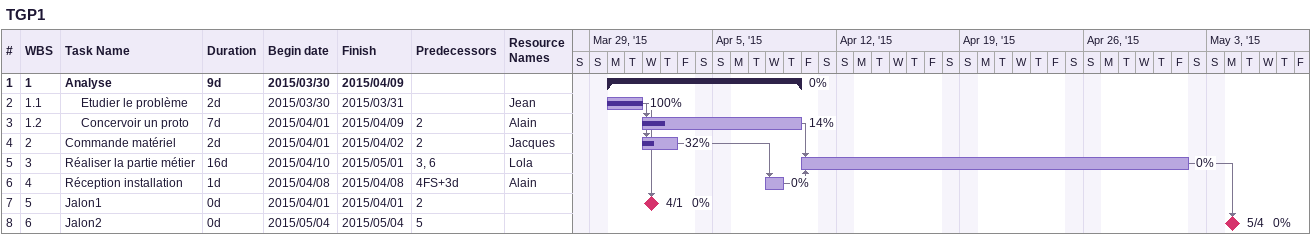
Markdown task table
TGP1

| ID | WBS | Task | Duration | Start | Finish | Predecessors | Resources | % complete |
|---|---|---|---|---|---|---|---|---|
| 1 | 1 | **Analyse** | 9d | 2015-03-30 | 2015-04-09 |  |  | 0 |
| 2 | 1.1 | Etudier le problème | 2d | 2015-03-30 | 2015-03-31 |  | Jean | 100 |
| 3 | 1.2 | Concervoir un proto | 7d | 2015-04-01 | 2015-04-09 | 2 | Alain | 14 |
| 4 | 2 | Commande matériel | 2d | 2015-04-01 | 2015-04-02 | 2 | Jacques | 32 |
| 5 | 3 | Réaliser la partie métier | 16d | 2015-04-10 | 2015-05-01 | 3, 6 | Lola | 0 |
| 6 | 4 | Réception installation | 1d | 2015-04-08 | 2015-04-08 | 4FS+3d | Alain | 0 |
| 7 | 5 | Jalon1 | 0d | 2015-04-01 | 2015-04-01 | 2 |  | 0 |
| 8 | 6 | Jalon2 | 0d | 2015-05-04 | 2015-05-04 | 5 |  | 0 |
